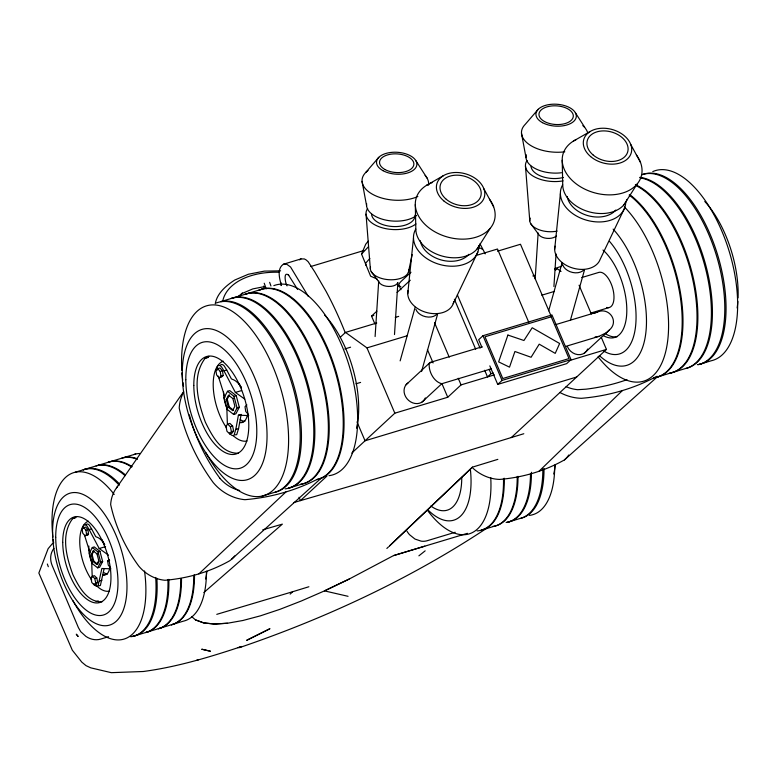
<?xml version="1.0" encoding="UTF-8"?>
<svg xmlns="http://www.w3.org/2000/svg" width="777" height="777" viewBox="0 0 777 777"><rect width="100%" height="100%" fill="white"/><g stroke="black" fill="none" stroke-linecap="round" stroke-linejoin="round"><path stroke-width="1.17" d="M375.106 336.548L378.71 281.002M394.493 334.557L397.863 282.624M535.168 278.856L538.14 232.964M553.923 286.519L556.041 253.914M407.76 293.677L413.49 237.937M554.661 249.407L560.392 193.667M215.248 303.749C217.094 293.201 226.243 285.528 234.732 280.041L248.329 274.262L264.365 271.115L280.604 270.843M93.93 583.935A6.896 3.283 73.2 0 0 97.98 586.188L101.855 568.482L110.907 568.813M98.436 585.372A6.896 3.283 73.2 0 0 100.398 585.46L104.079 568.774M229.37 432.799A7.857 3.749 73.2 0 0 233.994 435.373L235.81 429.39L238.403 415.19L240.239 414.636M235.12 434.702A7.857 3.749 73.2 0 0 236.752 434.547L238.568 428.554L241.161 414.355M408.362 272.397L412.179 254.652M400.145 360.878L415.132 307.294M421.561 371.513L437.529 314.432M548.669 310.79L562.033 263.034M570.415 320.26L584.43 270.173M281.099 285.577L281.42 283.11M377.03 279.001L370.61 276.175L361.558 254.04L365.714 244.211L368.24 241.171M453.224 303.681L477.816 252.088M624.718 207.828L600.126 259.421A23.514 16.531 15.6 0 1 572.863 268.075A23.514 16.531 15.6 0 1 555.031 246.163M92.298 547.513L89.306 553.243L92.007 563.403L97.688 567.851L99.65 567.259L102.642 561.528L99.951 551.359L94.26 546.921L92.298 547.513L97.98 551.952L100.68 562.121L97.688 567.851M97.611 564.189L96.785 564.442L93.007 561.489L91.21 554.729L93.201 550.922L94.027 550.67L92.045 554.477L93.832 561.237L97.611 564.189L99.106 561.334M96.785 564.442L98.776 560.635L96.979 553.875L93.201 550.922M227.506 391.287L224.097 397.814L227.175 409.401L233.654 414.462L235.897 413.791L239.306 407.265L236.227 395.678L229.749 390.608L227.506 391.287L233.994 396.348L237.063 407.935L233.654 414.462M226.272 399.514L228.535 395.172L232.847 398.543L234.887 406.245L232.624 410.577L228.321 407.216L226.272 399.514L227.214 399.223L229.487 394.891M477.049 249.019L490.132 228.409M623.95 204.759L637.033 184.149M116.472 487.907L183.469 391.88M76.583 516.511L72.611 518.657C60.489 534.799 66.492 557.255 72.853 574.572C78.584 586.256 86.859 602.398 101.972 601.825M208.838 356.352L205.06 358.391C191.239 376.787 198.096 402.389 205.342 422.134C211.878 435.45 221.309 453.855 238.539 453.205M584.372 353.127L609.518 329.856C619.318 321.406 609.081 306.847 597.649 311.965L556.06 324.504M92.434 576.262L90.938 578.253L91.822 582.565L94.202 584.896L96.163 584.304L97.669 582.323L96.785 578.01L94.406 575.67L92.434 576.262L94.823 578.603L95.707 582.915L94.202 584.896M227.671 424.067L225.952 426.32L226.962 431.245L229.681 433.906L231.925 433.226L233.634 430.963L232.624 426.049L229.905 423.387L227.671 424.067L230.39 426.719L231.391 431.643L229.681 433.906M361.558 254.04L368.521 246.668M365.782 172.416L378.787 157.343M538.218 109.304L525.223 124.378A33.353 18.085 3.7 0 0 529.273 144.571A33.353 18.085 3.7 0 0 564.801 151.816M539.005 471.28L622.406 390.559M290.161 594.123L292.676 591.724L308.887 586.752M472.435 467.142L389.432 545.998L472.435 467.142L497.853 459.353M386.849 548.445L388.568 546.814M198.873 573.873L285.936 491.938M217.745 368.638L215.919 370.328L216.608 374.932L219.124 377.845L221.367 377.175L223.193 375.485L222.494 370.882L219.978 367.968L217.745 368.638L220.26 371.552L220.95 376.155L219.124 377.845M369.852 258.42L365.53 263.345L366.074 265.53M86.907 535.13L88.51 533.653L87.898 529.613L85.693 527.059L83.731 527.651L82.129 529.127L82.731 533.168L84.946 535.722L88.52 534.644M84.946 535.722L88.51 533.653M246.892 404.943L245.008 406.682L245.717 411.421L248.31 414.413M340.297 337.247L345.512 332.41L376.738 323.009M410.984 272.241L401.495 281.031A31.43 6.265 -23.1 0 0 399.087 285.48L400.903 289.724M374.883 323.883L371.552 316.084L376.835 311.188M397.076 292.443L410.275 280.215M110.538 567.802L108.275 565.17L107.653 561.023L109.295 559.498M406.08 384.712L430.147 362.441L482.128 346.775M326.981 476.029L300.437 500.621L299.019 497.29M351.767 453.078L394.833 413.189L447.737 397.251L461.062 384.897L494.415 374.854M489.821 365.88L497.727 384.401L566.695 363.626L571.008 359.625L551.952 314.947L482.983 335.722L478.671 339.724L481.925 347.348M555.4 270.26L557.138 268.648L561.033 271.455M422.037 402.039L441.812 383.721L491.501 368.754M493.288 373.018L490.986 373.718L487.519 376.932L484.673 370.27M497.727 384.401L502.049 380.409L571.008 359.625M511.276 437.577L606.448 349.417L601.252 337.247M609.518 329.856L606.478 332.653L598.97 336.373L565.462 346.474M231.517 559.294L321.863 477.544M472.96 468.22A37.743 31.818 41.5 0 0 499.708 479.419A196.299 165.511 41.5 0 0 564.442 459.906L657.905 376.321M203.856 592.54L282.362 524.125L262.762 529.807M52.583 543.405L48.125 548.688L38.85 573.018L72.31 650.194L81.789 662.121L86.004 665.636L90.792 667.851L111.315 672.668L143.308 671.503C177.039 666.977 209.499 657.167 241.686 646.474L237.995 647.717M418.89 555.837L425.165 550.835M237.801 296.775L242.473 293.104L241.414 293.755L252.846 288.889L264.083 286.694M345.192 332.605A206.303 98.32 73.2 0 0 326.019 291.258L314.782 271.911L308.158 261.713L306.099 259.887L304.341 258.945L301 258.926L283.411 264.229C277.156 268.347 279.205 277.408 280.866 283.479A471.348 224.631 73.2 0 0 281.342 285.353M299.572 259.848L301 258.926M487.072 528.01C410.392 578.768 326.301 618.065 239.335 647.668M426.524 185.334L443.201 175.796M573.426 141.074L590.102 131.536M467.424 533.323L393.521 555.594L349.116 579.088L324.475 590.889L301.359 600.98L279.953 609.323L260.412 615.84L242.9 620.493L227.544 623.232L214.452 624.048L203.729 622.931L195.454 619.881L191.521 616.472M349.116 579.088L324.465 590.879L348.057 596.318M593.745 313.461L597.649 311.965M523.805 433.731L384.557 476.214L293.463 502.651M393.531 555.613L424.786 546.173M310.771 266.53L363.821 250.544M233.197 297.882L220.833 301.602A99.116 47.242 73.2 0 1 294.075 386.422A99.116 47.242 73.2 0 1 275.009 492.21M234.217 297.572L247.746 293.492M248.601 293.24L262.636 289.005M476.136 255.458L497.503 249.019L528.748 322.261M497.484 251.194L520.483 244.26L551.252 316.394M205.06 358.391L208.382 357.391M371.552 316.084L373.834 315.394M395.24 317.434L398.708 316.385M532.847 275.961L535.168 275.272M554.827 269.347L557.138 268.648M220.26 371.552L222.494 370.882M216.938 370.503A6.799 3.244 73.2 0 1 221.416 366.715L223.961 370.852L226.719 370.027L231.381 378.836L232.449 379.37A22.562 10.752 73.2 0 1 241.132 387.131M220.95 376.155L223.193 375.485M344.813 348.941L350.592 347.202M581.759 277.554L599.096 272.329A18.308 8.722 73.2 0 1 613.208 290.307A18.308 8.722 73.2 0 1 606.73 307.439M345.512 332.41L366.967 347.882L407.226 335.751M541.792 295.202L554.438 291.394M223.961 370.852L235.382 392.434L241.618 390.559M233.994 396.348L236.227 395.678M232.847 398.543L233.79 398.251M228.321 407.216L229.264 406.925L233.566 410.295L232.624 410.577M237.063 407.935L239.306 407.265M355.973 383.809L360.596 382.41M590.607 313.112L609.1 307.537M75.175 472.241L85.344 469.182M86.441 468.842L97.29 465.578A86.946 41.434 73.2 0 1 125.087 475.67M98.184 465.306L110.052 461.732M110.8 461.509L123.106 457.799A86.946 41.434 73.2 0 1 137.364 459.275M123.805 457.585L135.742 453.991M240.384 422.571L244.901 421.202L243.395 421.153A22.562 10.752 73.2 0 1 240.248 419.57M230.39 426.719L232.624 426.049M235.81 429.39L238.568 428.554M231.391 431.643L233.634 430.963M569.648 360.509L606.448 349.417M72.611 518.657L75.835 517.686M576.66 377.01L365.044 440.782L356.993 421.911M83.731 527.651L85.936 530.205L87.898 529.613M82.954 528.35A5.963 2.846 73.2 0 1 86.956 525.961L89.18 529.593L91.599 528.865L95.697 536.586L96.63 537.062A19.784 9.431 73.2 0 1 104.74 544.658M262.16 496.085L273.747 492.589A99.116 47.242 73.2 0 0 291.822 383.42A99.116 47.242 73.2 0 0 216.365 302.972M671.435 372.766L684.974 368.687A99.116 47.242 73.2 0 0 706.4 272.018A99.116 47.242 73.2 0 0 640.034 177.816M699.611 364.277L711.198 360.781A99.116 47.242 73.2 0 0 728.923 250.476A99.116 47.242 73.2 0 0 652.767 171.6M89.18 529.593L99.203 548.523L105.585 546.6M97.98 551.952L99.951 551.359M91.21 554.729L92.045 554.477M96.979 553.875L97.805 553.622M93.007 561.489L93.832 561.237M100.68 562.121L102.642 561.528M107.653 561.023L109.615 560.431M103.584 574.951L107.547 573.756L106.235 573.717A19.784 9.431 73.2 0 1 103.467 572.319M94.823 578.603L96.785 578.01M99.573 580.934L101.991 580.205M95.707 582.915L97.669 582.323M96.173 601.592L98.329 600.942M108.557 636.713L100.573 639.121A17.91 15.336 47.2 0 1 85.907 636.392L80.721 631.672L78.409 627.641L52.244 565.724A19.056 16.317 47.2 0 1 51.758 552.175L52.7 550.223A18.978 16.249 47.2 0 1 53.904 548.455M455.205 532.264L427.185 540.724A16.579 14.171 48.1 0 1 421.134 541.151L414.957 539.044L409.586 534.741A18.629 15.948 47.2 0 1 406.866 530.953M508.255 522.037L519.677 518.599A86.946 41.434 73.2 0 0 542.851 468.832M133.965 636.042L144.813 632.779A86.946 41.434 73.2 0 0 167.929 579.642M292.676 591.724L216.773 614.345M283.411 264.229L286.752 264.248L290.569 267.016L308.43 296.561M595.017 337.033L598.97 336.373M227.544 623.232L214.442 624.028L203.72 622.901L195.454 619.881M431.41 362.373L429.273 363.228C428.273 371.124 433.799 381.915 441.812 383.721M196.766 660.139L198.116 660.091M238.403 415.19L248.727 415.569M239.666 422.542L241.841 422.63A22.562 10.752 73.2 0 0 247.241 415.666M102.962 574.931L104.876 575.009A19.784 9.431 73.2 0 0 109.8 567.958M397.435 285.79L400.825 286.499M235.382 392.434L244.726 399.077M99.203 548.523L108.498 555.128M288.753 275.252C282.867 270.367 285.509 283.974 287.053 285.878M219.765 478.137L221.231 479.778A32.712 27.583 41.5 0 0 239.695 490.51M78.098 636.402L76.272 634.178L77.982 636.266M530.652 223.553L538.587 234.333A9.645 5.225 3.7 0 0 546.93 238.354A9.645 5.225 3.7 0 0 556.303 235.975M371.221 271.591L379.147 282.372A9.645 5.225 3.7 0 0 388.753 286.46A9.645 5.225 3.7 0 0 397.727 282.77M270.94 285.994L269.638 282.333M219.794 478.166L216.181 473.057A175.213 147.737 41.5 0 1 189.384 414.889M288.277 274.65L297.61 289.442M575.378 112.762L586.518 130.08A33.353 18.085 3.7 0 1 587.703 132.906M415.948 160.8L427.088 178.118M226.719 370.027L224.174 365.88A6.799 3.244 73.2 0 0 220.328 365.336M91.599 528.865L89.374 525.233A5.963 2.846 73.2 0 0 86.004 524.747M630.778 144.512L640.52 162.471M483.877 188.772L493.618 206.731M239.277 383.857L241.53 388.111M101.816 539.471L104.506 544.56M579.069 285.217L591.346 313.995M482.983 335.722L502.049 380.409M457.381 294.92L480.099 348.193M489.092 369.279L490.986 373.718M454.38 299.242L475.679 349.184M434.557 322.756L449.232 357.158M458.226 378.244L461.062 384.897M427.428 349.65L433.1 362.937M442.064 383.964L447.737 397.251M366.967 347.882L394.833 413.189M47.339 564.034L48.31 566.715M264.219 283.226L266.2 288.811M263.665 286.111L264.462 288.345M218.279 376.117L224.961 397.329M84.547 535.324L90.19 553.234M227.214 399.223L229.264 406.925M521.503 133.362L526.01 157.663M362.072 181.4L366.579 205.701M85.936 530.205L86.538 534.246M525.466 166.113L529.778 220.823M366.025 214.161L370.347 268.861M227.379 424.077L226.777 406.439M92.22 577.029L91.657 561.149M562.198 160.285L562.742 185.247A33.275 23.388 15.6 0 0 591.676 212.471A33.275 23.388 15.6 0 0 627.078 199.398M415.297 204.545L415.841 229.506A33.275 23.388 15.6 0 0 444.774 256.731A33.275 23.388 15.6 0 0 480.176 243.667M504.234 478.224A86.946 41.434 73.2 0 1 481.08 530.225L494.036 526.32A86.946 41.434 73.2 0 0 517.22 476.554M503.496 478.447A86.946 41.434 73.2 0 1 477.107 530.905M490.753 477.641A86.946 41.434 73.2 0 1 427.389 510.217M555.244 464.967A68.862 32.819 73.2 0 1 553.739 473.98M554.72 465.258A86.946 41.434 73.2 0 1 529.399 515.384M518.006 476.32A86.946 41.434 73.2 0 1 492.686 526.447M530.497 473.795A86.946 41.434 73.2 0 1 507.323 522.319M461.752 477.399A57.653 27.477 73.2 0 1 430.856 506.021M470.347 469.211A68.862 32.819 73.2 0 1 427.962 509.926M544.017 468.482A86.946 41.434 73.2 0 1 520.843 518.249M531.439 472.27A86.946 41.434 73.2 0 1 506.118 522.397M554.865 268.551A231.08 194.842 41.5 0 1 561.334 266.346M566.122 386.693A36.402 30.692 41.5 0 0 577.641 389.695L585.965 389.18A228.253 192.463 41.5 0 0 626.971 379.691M559.858 392.463A45.668 38.5 41.5 0 0 581.371 398.31A237.519 200.272 41.5 0 0 656.779 376.33M568.745 455.001A34.693 29.254 41.5 0 1 564.442 459.906M317.346 479.273A237.519 200.272 41.5 0 1 244.901 499.689A41.977 35.392 41.5 0 1 215.375 484.974L213.296 482.653A184.479 155.546 41.5 0 1 179.196 408.061A50.184 42.308 41.5 0 1 183.731 391.909M117.657 486.373A41.472 34.965 41.5 0 0 110.655 504.545A152.457 128.545 41.5 0 0 138.84 566.19L140.55 568.113A34.693 29.254 41.5 0 0 164.957 580.273A196.299 165.511 41.5 0 0 229.701 560.771A37.743 31.818 41.5 0 0 234.732 555.924M425.34 397.921A11.878 10.169 47.2 0 1 408.663 400.446A11.878 10.169 47.2 0 1 408.042 382.915M587.674 349.009A11.878 10.169 47.2 0 1 577.767 354.613A11.878 10.169 47.2 0 1 567.375 346.581M478.059 247.98A31.43 6.265 -23.1 0 1 481.993 249.174M453.758 301.583A23.514 16.531 15.6 0 1 427.447 312.733A23.514 16.531 15.6 0 1 408.129 290.433M437.072 314.005A11.762 8.265 15.6 0 1 425.66 316.725A11.762 8.265 15.6 0 1 415.88 309.343M489.471 199.184A40.686 28.603 15.6 0 1 476.495 237.063A40.686 28.603 15.6 0 1 421.901 221.018A40.686 28.603 15.6 0 1 432.498 182.449M468.89 254.312A26.515 18.638 15.6 0 1 441.151 259.945A26.515 18.638 15.6 0 1 420.308 240.763M478.797 246.047A33.275 23.388 15.6 0 1 440.297 264.636A33.275 23.388 15.6 0 1 415.763 229.098M583.974 269.736A11.762 8.265 15.6 0 1 572.562 272.465A11.762 8.265 15.6 0 1 562.781 265.074M636.373 154.924A40.686 28.603 15.6 0 1 624.494 192.424A40.686 28.603 15.6 0 1 570.318 178.525A40.686 28.603 15.6 0 1 576.281 139.51M615.782 210.043A26.515 18.638 15.6 0 1 588.053 215.685A26.515 18.638 15.6 0 1 567.21 196.503M625.689 201.777A33.275 23.388 15.6 0 1 587.198 220.377A33.275 23.388 15.6 0 1 562.665 184.829M557.148 231.099A19.27 10.451 3.7 0 1 536.965 228.856A19.27 10.451 3.7 0 1 530.215 218.123M561.431 172.756A27.273 14.792 3.7 0 1 526.301 154.769M582.837 125.621A33.353 18.085 3.7 0 1 584.557 127.35M563.374 177.467A21.727 11.781 3.7 0 1 530.992 166.239M563.102 180.866A27.273 14.792 3.7 0 1 533.848 176.554A27.273 14.792 3.7 0 1 527.068 160.48M408.799 269.697A19.27 10.451 3.7 0 1 388.743 279.701A19.27 10.451 3.7 0 1 370.493 267.045M416.511 215.491A27.273 14.792 3.7 0 1 384.829 219.872A27.273 14.792 3.7 0 1 366.657 203.768M417.851 196.494A33.353 18.085 3.7 0 1 373.397 194.745A33.353 18.085 3.7 0 1 368.045 170.493M425.126 175.388A33.353 18.085 3.7 0 1 428.506 185.208M414.908 215.219A21.727 11.781 3.7 0 1 394.201 226.583A21.727 11.781 3.7 0 1 371.561 214.277M415.957 223.951A27.273 14.792 3.7 0 1 380.992 227.418A27.273 14.792 3.7 0 1 367.638 208.518M480.448 244.726A206.303 98.32 73.2 0 1 485.217 253.875M156.867 578.292A86.946 41.434 73.2 0 1 131.828 636.412M83.353 469.823A86.946 41.434 73.2 0 1 119.473 483.993M155.682 577.447A86.946 41.434 73.2 0 1 130.721 636.742M83.265 469.774A86.946 41.434 73.2 0 1 119.231 485.256M91.968 562.927A19.784 9.431 73.2 0 1 88.86 546.056M96.105 465.899A86.946 41.434 73.2 0 1 125.107 474.64M168.823 579.37A86.946 41.434 73.2 0 1 145.707 632.507L157.576 628.933A86.946 41.434 73.2 0 0 180.75 579.166M107.974 462.325A86.946 41.434 73.2 0 1 131.439 466.938M108.722 462.101A86.946 41.434 73.2 0 1 132.187 466.715M181.497 578.943A86.946 41.434 73.2 0 1 158.323 628.71L170.629 624.999A86.946 41.434 73.2 0 0 193.803 575.233M133.663 454.584A86.946 41.434 73.2 0 1 140.093 453.486M206.439 571.425A86.946 41.434 73.2 0 1 183.265 621.192L171.328 624.786A86.946 41.434 73.2 0 0 194.503 575.019M206.915 571.153A68.862 32.819 73.2 0 1 205.682 578.991M109.45 591.103A36.529 17.415 73.2 0 1 95.328 584.489M91.705 579.943A36.529 17.415 73.2 0 1 79.837 544.687A36.529 17.415 73.2 0 1 88.393 521.182M144.532 570.988A86.946 41.434 73.2 0 1 125.864 638.432A86.946 41.434 73.2 0 1 72.863 600.572M53.681 543.084A86.946 41.434 73.2 0 1 53.186 539.5M52.904 537.101A86.946 41.434 73.2 0 1 68.055 475.417A86.946 41.434 73.2 0 1 114.209 494.454M121.736 458.177A86.946 41.434 73.2 0 1 137.063 458.683M642.025 174.65A99.116 47.242 73.2 0 1 716.763 256.614A99.116 47.242 73.2 0 1 698.358 364.656M642.229 174.65A99.116 47.242 73.2 0 1 718.346 257.352A99.116 47.242 73.2 0 1 697.396 364.666M639.85 177.35A99.116 47.242 73.2 0 1 707.148 270.561A99.116 47.242 73.2 0 1 685.984 368.376M704.797 201.486A78.506 37.413 73.2 0 1 738.072 297.892M737.868 301.379A78.506 37.413 73.2 0 1 737.13 308.003M635.382 184.625A99.116 47.242 73.2 0 1 695.046 286.577A99.116 47.242 73.2 0 1 669.23 373.154M635.605 185.392A99.116 47.242 73.2 0 1 693.958 285.538A99.116 47.242 73.2 0 1 670.59 373.018L656.555 377.243A99.116 47.242 73.2 0 0 681.167 297.251A99.116 47.242 73.2 0 0 629.953 194.804M613.131 229.108A78.506 37.413 73.2 0 1 645.91 332.158A78.506 37.413 73.2 0 1 599.3 355.536M561.888 265.423A78.506 37.413 73.2 0 1 561.79 263.082M624.281 206.837A99.116 47.242 73.2 0 1 666.938 345.775A99.116 47.242 73.2 0 1 598.067 356.798M609.527 241.385A65.724 31.323 73.2 0 1 635.955 321.542A65.724 31.323 73.2 0 1 603.933 351.194M602.971 250.029A48.572 23.145 73.2 0 1 626.806 309.586A48.572 23.145 73.2 0 1 603.71 335.839M617.375 336.626A48.572 23.145 73.2 0 1 605.264 333.615M629.156 195.046A99.116 47.242 73.2 0 1 680.691 299.728A99.116 47.242 73.2 0 1 653.544 377.875M227.127 408.857A22.562 10.752 73.2 0 1 223.504 392.162M231.051 298.485A99.116 47.242 73.2 0 1 306.439 382.692A99.116 47.242 73.2 0 1 285.159 488.879M232.07 298.174A99.116 47.242 73.2 0 1 306.798 380.138A99.116 47.242 73.2 0 1 288.393 488.179L301.923 484.1A99.116 47.242 73.2 0 0 319.998 374.932A99.116 47.242 73.2 0 0 244.541 294.483M246.455 293.842A99.116 47.242 73.2 0 1 321.833 378.059A99.116 47.242 73.2 0 1 300.563 484.236M324.495 314.928A78.506 37.413 73.2 0 1 356.536 428.185M273.825 285.654A99.116 47.242 73.2 0 1 349.941 368.356A99.116 47.242 73.2 0 1 328.992 475.67M247.057 440.986A41.647 19.843 73.2 0 1 233.323 435.78M226.544 427.836A41.647 19.843 73.2 0 1 213.277 387.548A41.647 19.843 73.2 0 1 223.31 361.179M181.828 370.386A99.116 47.242 73.2 0 1 241.861 318.949A99.116 47.242 73.2 0 1 285.295 467.793A99.116 47.242 73.2 0 1 205.818 452.612M183.489 386.237A99.116 47.242 73.2 0 1 182.974 382.556M182.673 380.099A99.116 47.242 73.2 0 1 181.983 372.785M260.217 289.753A99.116 47.242 73.2 0 1 335.674 370.202A99.116 47.242 73.2 0 1 317.599 479.38M258.382 290.433A99.116 47.242 73.2 0 1 334.528 369.318A99.116 47.242 73.2 0 1 316.802 479.613M222.882 300.466A62.607 38.364 8.1 0 1 278.749 272.251M507.905 335.062L498.63 361.888L509.508 367.152L514.918 351.495L531.089 357.265L539.209 344.172L555.225 353.37L559.654 343.502L532.206 327.739L523.941 340.501L507.905 335.062M269.794 628.787L246.824 640.238L269.794 628.787M210.373 651.223L201.894 649.251L210.373 651.223M551.204 316.822L484.984 336.781L502.787 378.525L569.017 358.566L551.204 316.822M446.28 199.31A20.989 14.753 15.6 0 0 480.584 196.824A20.989 14.753 15.6 0 0 454.943 175.223A20.989 14.753 15.6 0 0 446.28 199.31M443.764 200.855A24.66 17.337 15.6 0 0 484.081 197.941A24.66 17.337 15.6 0 0 453.953 172.562A24.66 17.337 15.6 0 0 443.764 200.855M593.181 155.041A20.989 14.753 15.6 0 0 627.486 152.564A20.989 14.753 15.6 0 0 601.845 130.963A20.989 14.753 15.6 0 0 593.181 155.041M590.666 156.595A24.66 17.337 15.6 0 0 630.982 153.681A24.66 17.337 15.6 0 0 600.854 128.302A24.66 17.337 15.6 0 0 590.666 156.595M544.541 121.552A17.201 9.334 3.7 0 0 572.911 117.968A17.201 9.334 3.7 0 0 550.951 106.041A17.201 9.334 3.7 0 0 544.541 121.552M542.501 122.669A20.221 10.965 3.7 0 0 575.844 118.463A20.221 10.965 3.7 0 0 550.048 104.439A20.221 10.965 3.7 0 0 542.501 122.669M385.101 169.59A17.201 9.334 3.7 0 0 413.471 166.006A17.201 9.334 3.7 0 0 391.521 154.079A17.201 9.334 3.7 0 0 385.101 169.59M383.071 170.707A20.221 10.965 3.7 0 0 416.414 166.501A20.221 10.965 3.7 0 0 390.617 152.477A20.221 10.965 3.7 0 0 383.071 170.707M62.733 542.414A44.648 21.28 73.2 0 0 99.029 602.719A44.648 21.28 73.2 0 0 98.737 534.236A44.648 21.28 73.2 0 0 62.733 542.414M52.593 532.352A68.862 32.819 73.2 0 0 108.586 625.359A68.862 32.819 73.2 0 0 108.129 519.726A68.862 32.819 73.2 0 0 52.593 532.352M55.711 537.354A57.653 27.477 73.2 0 0 102.583 615.219A57.653 27.477 73.2 0 0 102.205 526.787A57.653 27.477 73.2 0 0 55.711 537.354M193.803 385.47A50.893 24.252 73.2 0 0 235.188 454.215A50.893 24.252 73.2 0 0 234.848 376.146A50.893 24.252 73.2 0 0 193.803 385.47M182.255 373.999A78.506 37.413 73.2 0 0 246.086 480.021A78.506 37.413 73.2 0 0 245.561 359.615A78.506 37.413 73.2 0 0 182.255 373.999M185.8 379.7A65.724 31.323 73.2 0 0 239.238 468.473A65.724 31.323 73.2 0 0 238.801 367.657A65.724 31.323 73.2 0 0 185.8 379.7"/></g></svg>
